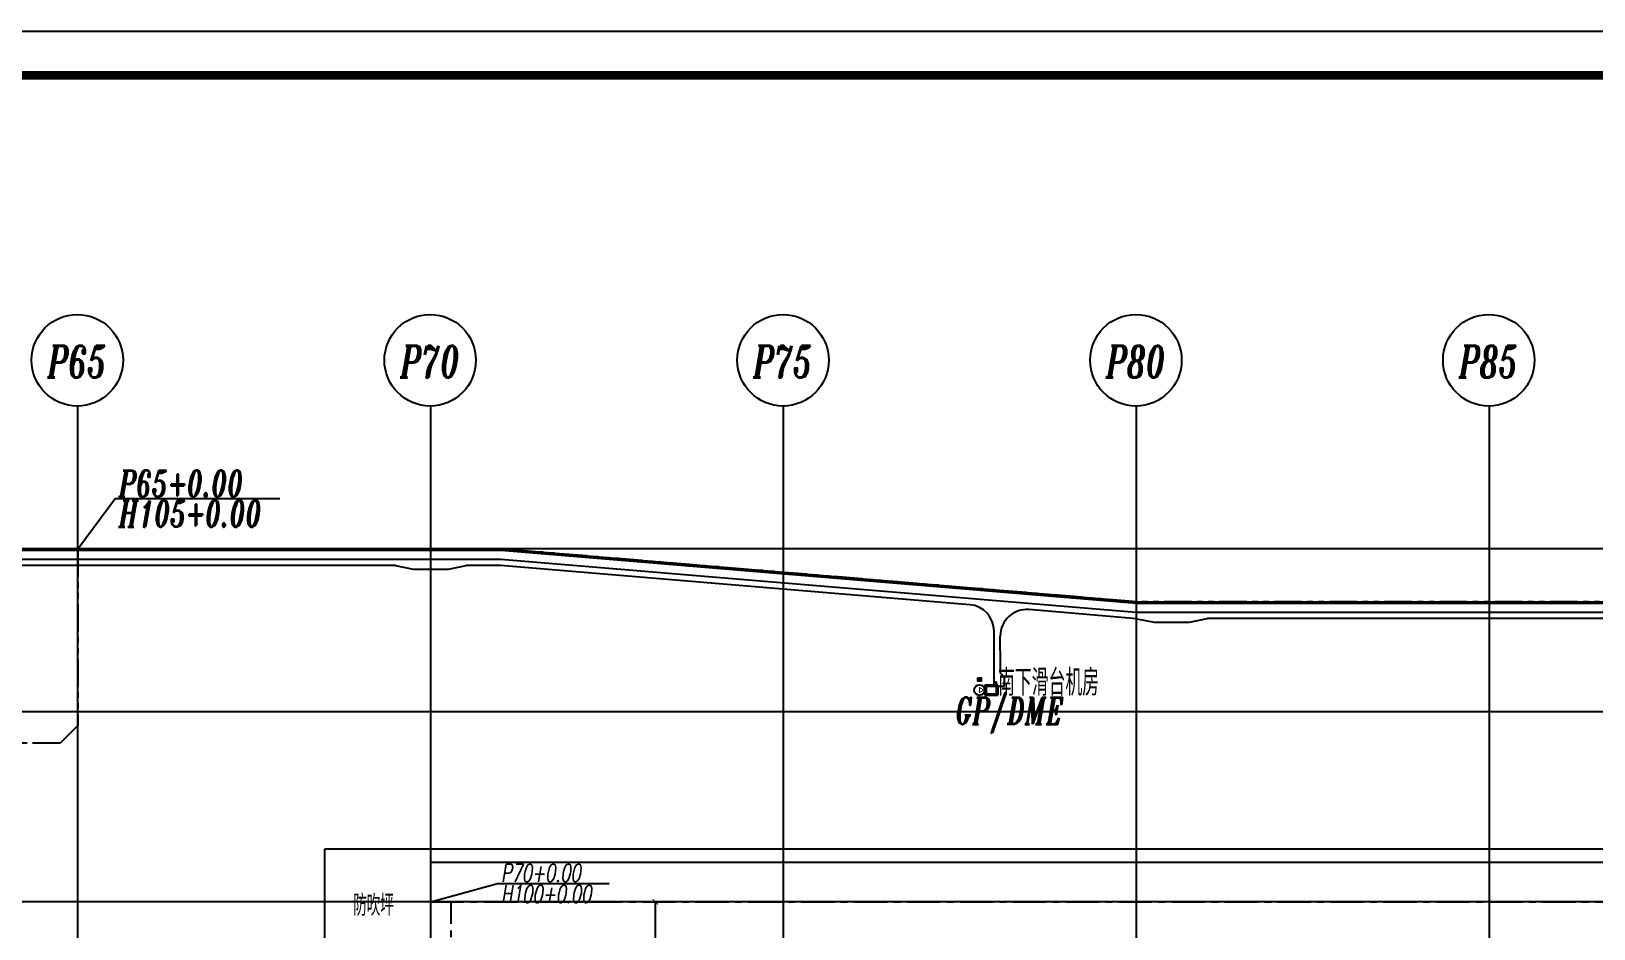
# Model space of a CAD drawing. Header units: millimetres. Extents: x -2699 to 2556, y 623 to 2108.
# Drawn here: x -1639 to -753, y 1600 to 2108 of the extents above; entities that cross this region are included whole.
import ezdxf
from ezdxf.enums import TextEntityAlignment as Align

# ---------------------------------------------------------------- set-up
doc = ezdxf.new("R2010")
doc.units = ezdxf.units.MM
doc.linetypes.add('CENTER', pattern=[2, 1.25, -0.25, 0.25, -0.25])
doc.linetypes.add('PHANTOM2', pattern=[1.25, 0.625, -0.125, 0.125, -0.125, 0.125, -0.125])
for name, color, linetype in [('FGW', 8, 'Continuous'), ('HZ', 7, 'Continuous'), ('TU--LIMIT', 6, 'Continuous'), ('导航气象台站', 3, 'Continuous'), ('巡场路', 154, 'Continuous'), ('建筑物', 1, 'Continuous'), ('征地线', 6, 'PHANTOM2'), ('散水', 8, 'Continuous'), ('标注wj', 7, 'Continuous'), ('桩号', 7, 'Continuous'), ('道肩边线', 6, 'Continuous'), ('道面边线', 3, 'Continuous'), ('防吹坪边线', 4, 'Continuous'), ('飞机滑行线', 1, 'CENTER'), ('飞行区围界', 5, 'FENCELINE1')]:
    doc.layers.add(name, color=color, linetype=linetype)
doc.styles.add('ITALICT', font='italict.shx', dxfattribs={"width": 0.67, "bigfont": 'tssdchn.shx'})
doc.styles.get("Standard").update_dxf_attribs({"font": 'SimSun.ttf'})
doc.linetypes.add('FENCELINE1', pattern='A,0.25,-0.1,[133,ltypeshp.shx,S=0.1,R=0,X=-0.1,Y=0],-0.1,1', length=1.45)
doc.dimstyles.new('标注', dxfattribs={"dimtxt": 2.5, "dimasz": 1.2, "dimexe": 0, "dimexo": 0, "dimgap": 0.3, "dimtad": 1, "dimdec": 1, "dimzin": 0, "dimdsep": 46, "dimtxsty": 'Standard', "dimblk": 'ARCHTICK', "dimcen": 0.09, "dimadec": 0, "dimazin": 0, "dimtfac": 1, "dimtdec": 1, "dimtofl": 0, "dimtmove": 0, "dimatfit": 3, "dimldrblk": 'ARCHTICK', "dimfxl": 0, "dimtolj": 1, "dimtzin": 0, "dimarcsym": 0})

# ---------------------------------------------------------------- blocks, each defined once
blk = doc.blocks.new('_ArchTick')
at = {"color": 0, "linetype": 'ByBlock', "const_width": 0.15}
blk.add_lwpolyline([(-0.5, -0.5), (0.5, 0.5)], dxfattribs=at)
blk = doc.blocks.new('*D178')
at = {"layer": 'Defpoints', "color": 0, "transparency": 16777216}
for p in [(-1284.94, 1614.8), (-1284.94, 1614.8), (-1284.94, 1272.3)]:
    blk.add_point(p, dxfattribs=at)
at = {"layer": '标注wj', "color": 0, "lineweight": -2, "transparency": 16777216}
blk.add_line((-1284.94, 1272.3), (-1284.94, 1614.8), dxfattribs=at)
at = {"layer": '标注wj', "color": 0, "lineweight": -2, "transparency": 16777216, "xscale": 3, "yscale": 3, "zscale": 3}
for p, rotation in [((-1284.94, 1614.8), 90), ((-1284.94, 1272.3), 270)]:
    blk.add_blockref('_ArchTick', p, dxfattribs=dict(at, rotation=rotation))
at = {"layer": '标注wj', "color": 0, "transparency": 16777216, "insert": (-1293.44, 1443.55), "char_height": 15, "attachment_point": 5, "rotation": 90, "style": 'ITALICT'}
blk.add_mtext('\\A1;342.5', dxfattribs=at)

msp = doc.modelspace()

# ---------------------------------------------------------------- linework, layer by layer
for p, q in [((-1612.24, 1814.8), (-1591.13, 1843.25)), ((-1591.13, 1843.25), (-1497.68, 1843.25))]:
    msp.add_line(p, q)
at = {"layer": 'FGW', "linetype": 'Continuous'}
for p, q in [((-1612.24, 814.8), (-1612.24, 1895.71)), ((-1412.24, 814.8), (-1412.24, 1895.71)), ((-1412.24, 814.8), (-1412.24, 1895.71)), ((-1212.24, 814.8), (-1212.24, 1895.71)), ((-1012.24, 1414.8), (-1012.24, 1895.71)), ((-812.24, 814.8), (-812.24, 1895.71)), ((2387.76, 1814.8), (-2483.16, 1814.8)), ((2387.76, 1814.8), (-2483.16, 1814.8)), ((2387.76, 1814.8), (-2483.16, 1814.8)), ((2387.76, 1814.8), (-2483.16, 1814.8)), ((2387.76, 1814.8), (-2483.16, 1814.8)), ((2387.76, 1814.8), (-2483.16, 1814.8)), ((2387.76, 1814.8), (-2483.16, 1814.8)), ((2458.06, 1722.5), (-2412.85, 1722.5)), ((2458.06, 1722.5), (-2412.85, 1722.5)), ((2458.06, 1722.5), (-2412.85, 1722.5)), ((2387.76, 1614.8), (-2483.16, 1614.8))]:
    msp.add_line(p, q, dxfattribs=at)
at = {"layer": 'FGW'}
for centre in [(-1612.57, 1921.63), (-1412.57, 1921.63), (-1212.57, 1921.63), (-1012.57, 1921.63), (-812.57, 1921.63)]:
    msp.add_circle(centre, 25.92, dxfattribs=at)
at = {"layer": 'TU--LIMIT', "color": 6}
msp.add_lwpolyline([(2556.13, 623), (-2698.87, 623), (-2698.87, 2108), (2556.13, 2108)], close=True, dxfattribs=at)
at = {"layer": 'TU--LIMIT', "const_width": 5}
msp.add_lwpolyline([(-2573.87, 648), (2531.13, 648), (2531.13, 2083), (-2573.87, 2083)], close=True, dxfattribs=at)
at = {"layer": '导航气象台站', "ltscale": 10}
for p, q in [((-1102.24, 1741.8), (-1100.24, 1739.8)), ((-1102.24, 1739.8), (-1100.24, 1741.8))]:
    msp.add_line(p, q, dxfattribs=at)
at = {"layer": '导航气象台站'}
msp.add_lwpolyline([(-1102.24, 1741.8), (-1100.24, 1741.8), (-1100.24, 1739.8), (-1102.24, 1739.8)], close=True, dxfattribs=at)
at = {"layer": '导航气象台站', "const_width": 0.5}
msp.add_lwpolyline([(-1098.77, 1734.8), (-1101.24, 1733.37), (-1101.24, 1736.23)], close=True, dxfattribs=at)
at = {"layer": '巡场路', "ltscale": 5}
for p, q in [((-1372.49, 1808.8), (-1751.24, 1808.8)), ((-1012.49, 1778.8), (-1372.49, 1808.8)), ((-1432.24, 1805.3), (-1747.74, 1805.3)), ((-1432.24, 1805.3), (-1422.24, 1803.3)), ((-1422.24, 1803.3), (-1402.24, 1803.3)), ((-1402.24, 1803.3), (-1392.24, 1805.3)), ((-1372.64, 1805.3), (-1392.24, 1805.3)), ((-1106.72, 1783.14), (-1372.64, 1805.3)), ((-1011.96, 1775.24), (-1073.22, 1780.35)), ((987.76, 1778.8), (-1012.49, 1778.8)), ((-1011.96, 1775.24), (-1002.24, 1773.3)), ((-1002.24, 1773.3), (-982.24, 1773.3)), ((-982.24, 1773.3), (-972.24, 1775.3)), ((-632.24, 1775.3), (-972.24, 1775.3)), ((-1092.97, 1737.02), (-1092.97, 1768.19)), ((-1089.47, 1757.1), (-1089.47, 1765.4)), ((-1089.47, 1757.1), (-1089.47, 1744.52)), ((-1092.97, 1738.86), (-1092.97, 1737.02)), ((-1092.97, 1737.02), (-1086.97, 1737.02)), ((-1086.97, 1742.02), (-1089.47, 1744.52)), ((-1086.97, 1737.02), (-1086.97, 1742.02))]:
    msp.add_line(p, q, dxfattribs=at)
for centre, start, end in [((-1107.97, 1768.19), 0, 85.23636), ((-1074.47, 1765.4), 85.23636, 179.99992)]:
    msp.add_arc(centre, 15, start, end, dxfattribs=at)
at = {"layer": '建筑物'}
msp.add_lwpolyline([(-1097.52, 1732.7), (-1091.52, 1732.7), (-1091.52, 1736.9), (-1097.52, 1736.9)], close=True, dxfattribs=at)
at = {"layer": '建筑物', "const_width": 0.5, "elevation": 1.7}
msp.add_lwpolyline([(-1096.97, 1736.41, 1), (-1096.97, 1736.53, 1)], format="xyb", close=True, dxfattribs=at)
at = {"layer": '建筑物'}
msp.add_circle((-1101.24, 1734.8), 3, dxfattribs=at)
at = {"layer": '征地线', "ltscale": 25, "const_width": 1}
msp.add_lwpolyline([(-1772.24, 1814.8), (-1372.24, 1814.8), (-1012.24, 1784.8), (987.76, 1784.8)], dxfattribs=at)
at = {"layer": '征地线', "ltscale": 25}
msp.add_lwpolyline([(987.76, 1784.8), (-1012.24, 1784.8), (-1372.24, 1814.8), (-1612.24, 1814.8), (-1612.24, 1714.8), (-1622.24, 1704.8), (-1772.24, 1704.8)], dxfattribs=at)
at = {"layer": '散水'}
for p, q in [((-1097.64, 1737.02), (-1098.24, 1737.62)), ((-1092.94, 1737.62), (-1098.24, 1737.62)), ((-1098.24, 1737.62), (-1098.24, 1731.98)), ((-1092.94, 1739.42), (-1091.64, 1739.42)), ((-1092.94, 1737.02), (-1092.94, 1739.42)), ((-1092.94, 1739.12), (-1091.64, 1739.12)), ((-1092.94, 1738.82), (-1091.64, 1738.82)), ((-1092.94, 1738.52), (-1091.64, 1738.52)), ((-1092.94, 1738.22), (-1091.64, 1738.22)), ((-1091.64, 1737.02), (-1091.64, 1739.42)), ((-1090.8, 1737.62), (-1091.64, 1737.62)), ((-1090.8, 1737.62), (-1091.4, 1737.02)), ((-1090.8, 1737.62), (-1090.8, 1731.98)), ((-1098.24, 1731.98), (-1097.64, 1732.58)), ((-1098.24, 1731.98), (-1090.8, 1731.98)), ((-1090.8, 1731.98), (-1091.4, 1732.58))]:
    msp.add_line(p, q, dxfattribs=at)
at = {"layer": '桩号'}
for p, q in [((-1412.24, 1614.8), (-1374.42, 1625.24)), ((-1374.42, 1625.24), (-1311.12, 1625.24))]:
    msp.add_line(p, q, dxfattribs=at)
at = {"layer": '道肩边线', "ltscale": 15}
msp.add_line((-1412.24, 1644.8), (1387.76, 1644.8), dxfattribs=at)
at = {"layer": '道面边线'}
msp.add_lwpolyline([(-1412.24, 1549.3), (-1412.24, 1637.3), (987.76, 1637.3)], dxfattribs=at)
at = {"layer": '防吹坪边线'}
for p, q in [((-1472.24, 1644.8), (-1412.24, 1644.8)), ((-1472.24, 1584.8), (-1472.24, 1644.8)), ((-1412.24, 1637.3), (-1412.24, 1644.8))]:
    msp.add_line(p, q, dxfattribs=at)
at = {"layer": '飞机滑行线', "ltscale": 15}
for p, q in [((-1412.24, 1614.8), (1387.76, 1614.8)), ((-1400.74, 1272.3), (-1400.74, 1614.8))]:
    msp.add_line(p, q, dxfattribs=at)
at = {"layer": '飞行区围界', "ltscale": 15}
msp.add_lwpolyline([(987.76, 1783.8), (-1012.28, 1783.8), (-1372.28, 1813.8), (-1771.24, 1813.8), (-1771.24, 1714.38), (-1771.24, 1703.8), (-1771.24, 1703.8), (-1771.24, 1629.38), (-1781.83, 1618.8), (-2390.74, 1618.8), (-2390.74, 1636.3), (-2433.74, 1636.3), (-2433.74, 1593.3), (-2390.74, 1593.3), (-2390.74, 1605.8), (-1781.83, 1605.8), (-1771.24, 1595.21), (-1771.24, 1525.8), (-1621.83, 1525.8), (-1611.24, 1515.21), (-1611.24, 1389.8), (-1569.24, 1389.8), (-1569.24, 1393.8)], dxfattribs=at)

# ---------------------------------------------------------------- texts
at = {"style": 'ITALICT', "width": 0.67}
msp.add_text('P65+0.00', height=15, dxfattribs=at).set_placement((-1589.13, 1844.25))
msp.add_text('H105+0.00', height=15, dxfattribs=at).set_placement((-1589.13, 1842.25), align=Align.TOP_LEFT)
at = {"layer": 'FGW', "style": 'ITALICT', "width": 0.67}
for s, p in [('P65', (-1612.73, 1920.83, 26.21)), ('P70', (-1412.73, 1920.83, 26.21)), ('P75', (-1212.73, 1920.83, 26.21)), ('P80', (-1012.73, 1920.83, 26.21)), ('P85', (-812.73, 1920.83, 26.21))]:
    msp.add_text(s, height=18, dxfattribs=at).set_placement(p, align=Align.MIDDLE)
at = {"layer": 'HZ', "color": 0, "style": 'ITALICT', "width": 0.67}
for s, p in [('南下滑台机房', (-1090.72, 1731.54)), ('GP/DME', (-1114.73, 1715.53))]:
    msp.add_text(s, height=15, dxfattribs=at).set_placement(p)
at = {"layer": 'HZ', "style": 'ITALICT', "width": 0.67}
msp.add_text('防吹坪', height=12, dxfattribs=at).set_placement((-1456.09, 1606.91))
at = {"layer": '桩号', "style": 'ITALICT', "width": 0.67}
msp.add_text('P70+0.00', height=10, dxfattribs=at).set_placement((-1372.42, 1626.24))
msp.add_text('H100+0.00', height=10, dxfattribs=at).set_placement((-1372.42, 1624.24), align=Align.TOP_LEFT)

# ---------------------------------------------------------------- dimensions: what is measured, and where the dimension line sits
at = {"layer": '标注wj'}
dim = msp.add_linear_dim(base=(-1284.94, 1614.8), p1=(-1284.94, 1272.3), p2=(-1284.94, 1614.8), angle=90, dimstyle='标注', override={"dimtxt": 15, "dimasz": 3, "dimgap": 1, "dimtxsty": 'ITALICT'}, dxfattribs=at)
dim.commit()
dim.dimension.update_dxf_attribs({"geometry": '*D178', "text_midpoint": (-1293.44, 1443.55)})

doc.saveas('drawing.dxf')
